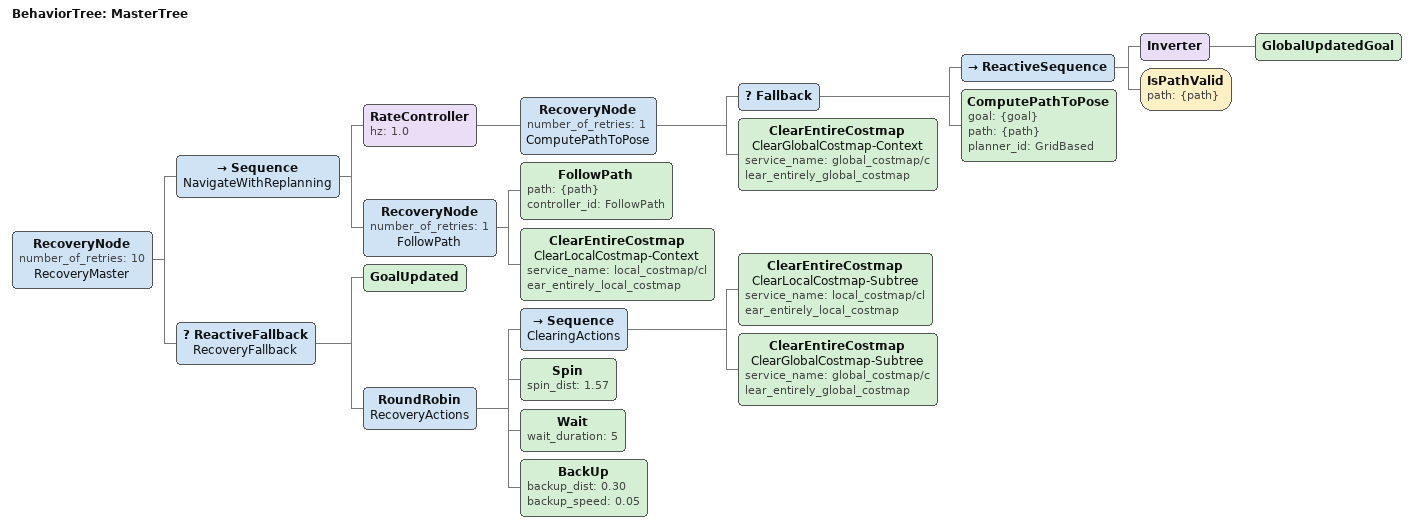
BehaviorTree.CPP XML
<!--
This Behavior Tree computes and executed a plan. If the plan failed, it has
  recovery actions specific to planning
-->

<root main_tree_to_execute="MasterTree">
  <BehaviorTree ID="MasterTree">
    <RecoveryNode number_of_retries="10" name="RecoveryMaster">
      <Sequence name="NavigateWithReplanning">
        <RateController hz="1.0">
          <RecoveryNode number_of_retries="1" name="ComputePathToPose">
            <Fallback>
              <ReactiveSequence>
                <Inverter>
                  <GlobalUpdatedGoal/>
                </Inverter>
                <IsPathValid path="{path}"/>
              </ReactiveSequence>
              <ComputePathToPose goal="{goal}" path="{path}" planner_id="GridBased"/>
            </Fallback>
            <ClearEntireCostmap name="ClearGlobalCostmap-Context" service_name="global_costmap/clear_entirely_global_costmap"/>
          </RecoveryNode>
        </RateController>
        <RecoveryNode number_of_retries="1" name="FollowPath">
          <FollowPath path="{path}" controller_id="FollowPath"/>
          <ClearEntireCostmap name="ClearLocalCostmap-Context" service_name="local_costmap/clear_entirely_local_costmap"/>
        </RecoveryNode>
      </Sequence>
      <ReactiveFallback name="RecoveryFallback">
        <GoalUpdated/>
        <RoundRobin name="RecoveryActions">
          <Sequence name="ClearingActions">
            <ClearEntireCostmap name="ClearLocalCostmap-Subtree" service_name="local_costmap/clear_entirely_local_costmap"/>
            <ClearEntireCostmap name="ClearGlobalCostmap-Subtree" service_name="global_costmap/clear_entirely_global_costmap"/>
          </Sequence>
          <Spin spin_dist="1.57"/>
          <Wait wait_duration="5"/>
          <BackUp backup_dist="0.30" backup_speed="0.05"/>
        </RoundRobin>
      </ReactiveFallback>
    </RecoveryNode>
  </BehaviorTree>
</root>
